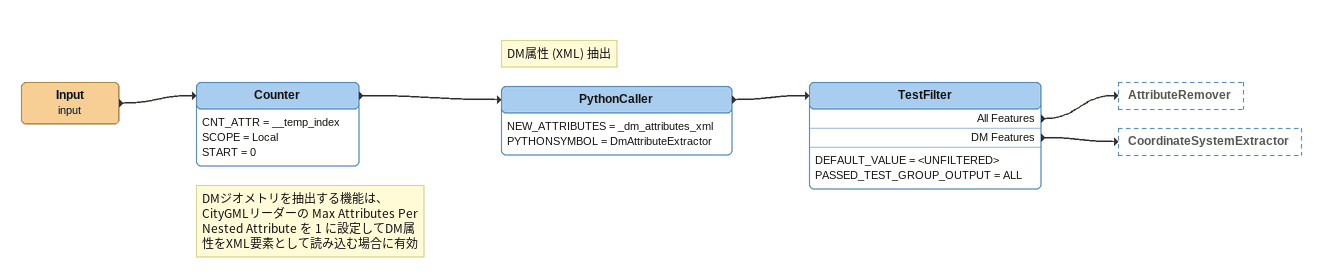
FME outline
Input (input)
    -> Counter
Note: DMジオメトリを抽出する機能は、CityGMLリーダーの Max Attributes Per Nested Attribute を 1 に設定してDM属性をXML要素として読み込む場合に有効
Counter
    CNT_ATTR = __temp_index
    SCOPE = Local
    START = 0
    -> PythonCaller
Note: DM属性 (XML) 抽出
PythonCaller
    NEW_ATTRIBUTES = _dm_attributes_xml
    PYTHONSYMBOL = DmAttributeExtractor
    -> TestFilter
TestFilter
    DEFAULT_VALUE = <UNFILTERED>
    PASSED_TEST_GROUP_OUTPUT = ALL
    All Features -> AttributeRemover
    DM Features -> CoordinateSystemExtractor
